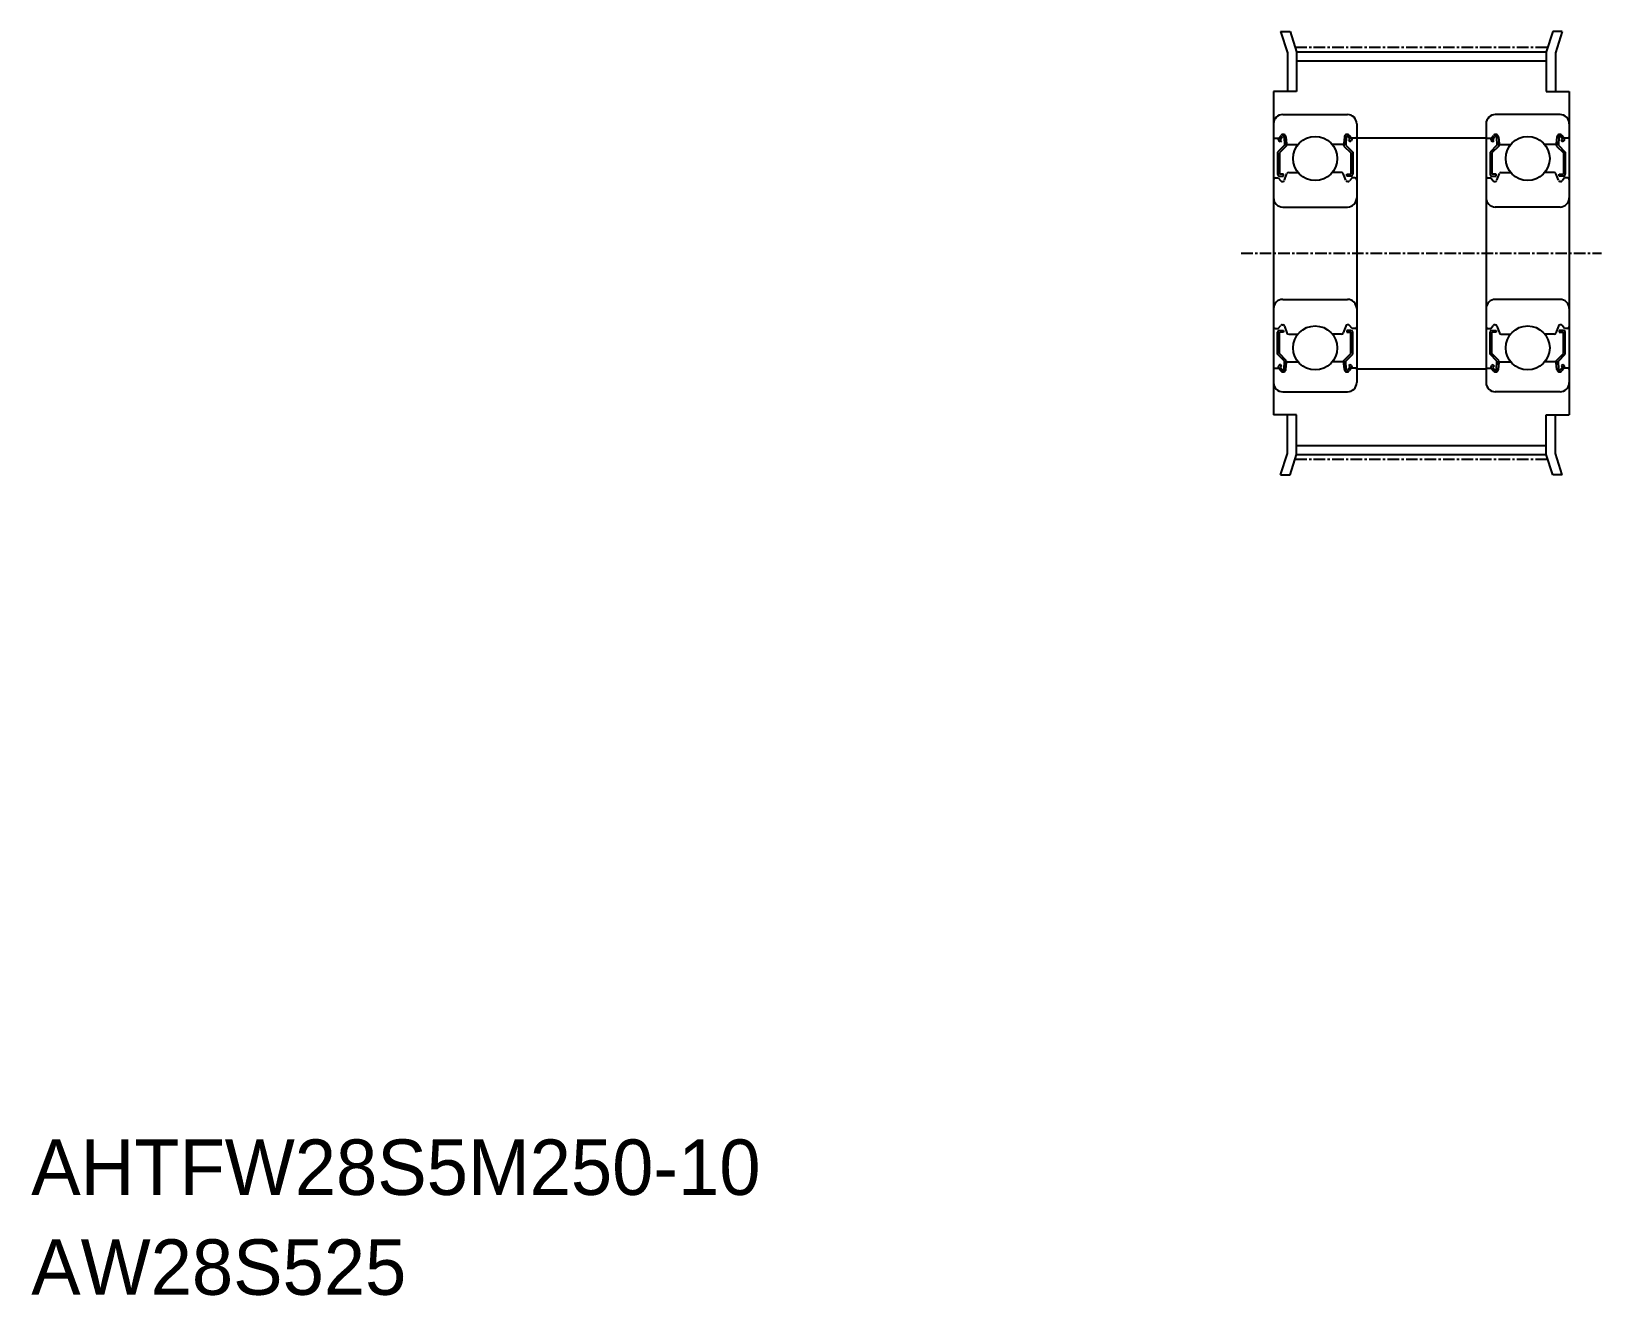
# Model space of a CAD drawing. Extents: x -286 to -116, y -61 to 76.
import ezdxf

# ---------------------------------------------------------------- set-up
doc = ezdxf.new("R2010")
doc.units = 0
doc.linetypes.add('CENTER', pattern=[2, 1.25, -0.25, 0.25, -0.25])
doc.layers.get('0').update_dxf_attribs({"linetype": 'CONTINUOUS'})
doc.layers.add('CENTER', color=1, linetype='CENTER')

msp = doc.modelspace()

# ---------------------------------------------------------------- linework, layer by layer
for p, q in [((-150.8, 75.91), (-150.05, 73.59)), ((-150.8, 75.91), (-149.77, 75.91)), ((-149.77, 75.91), (-149.05, 73.71)), ((-121.33, 75.91), (-122.05, 73.71)), ((-120.3, 75.91), (-121.33, 75.91)), ((-120.3, 75.91), (-121.05, 73.59)), ((-150.05, 73.59), (-150.05, 69.41)), ((-149.05, 73.71), (-149.05, 69.41)), ((-149.05, 73.71), (-122.05, 73.71)), ((-122.05, 73.71), (-122.05, 69.41)), ((-121.05, 73.59), (-121.05, 69.41)), ((-149.05, 72.72), (-122.05, 72.72)), ((-149.05, 69.41), (-151.55, 69.41)), ((-151.55, 69.41), (-151.55, 41.91)), ((-151.55, 69.41), (-151.55, 34.41)), ((-122.05, 69.41), (-119.55, 69.41)), ((-119.55, 69.41), (-119.55, 41.91)), ((-119.55, 69.41), (-119.55, 34.41)), ((-150.55, 66.91), (-143.55, 66.91)), ((-120.55, 66.91), (-127.55, 66.91)), ((-151.55, 65.91), (-151.55, 37.91)), ((-150.99, 64.36), (-150.74, 64.66)), ((-143.11, 64.36), (-143.36, 64.66)), ((-142.55, 65.91), (-142.55, 37.91)), ((-128.55, 65.91), (-128.55, 37.91)), ((-127.99, 64.36), (-127.74, 64.66)), ((-120.11, 64.36), (-120.36, 64.66)), ((-119.55, 65.91), (-119.55, 37.91)), ((-151.45, 64.36), (-150.99, 64.36)), ((-150.37, 63.6), (-151.12, 62.85)), ((-150.81, 63.95), (-150.97, 64.08)), ((-150.17, 63.51), (-150.92, 62.76)), ((-150.84, 64.23), (-150.59, 64.53)), ((-150.68, 64.11), (-150.84, 64.23)), ((-150.81, 63.95), (-150.68, 64.11)), ((-150.41, 64.47), (-150.37, 63.6)), ((-150.21, 64.49), (-150.15, 63.76)), ((-150.17, 63.98), (-150.17, 63.51)), ((-150.05, 63.66), (-148.9, 63.66)), ((-144.05, 63.66), (-145.2, 63.66)), ((-143.89, 64.49), (-143.95, 63.76)), ((-143.93, 63.98), (-143.93, 63.51)), ((-143.93, 63.51), (-143.18, 62.76)), ((-143.69, 64.47), (-143.73, 63.6)), ((-143.73, 63.6), (-142.98, 62.85)), ((-143.26, 64.23), (-143.51, 64.53)), ((-143.42, 64.11), (-143.26, 64.23)), ((-143.29, 63.95), (-143.42, 64.11)), ((-143.29, 63.95), (-143.14, 64.08)), ((-142.65, 64.36), (-143.11, 64.36)), ((-128.45, 64.36), (-127.99, 64.36)), ((-127.37, 63.6), (-128.12, 62.85)), ((-127.81, 63.95), (-127.97, 64.08)), ((-127.17, 63.51), (-127.92, 62.76)), ((-127.84, 64.23), (-127.59, 64.53)), ((-127.68, 64.11), (-127.84, 64.23)), ((-127.81, 63.95), (-127.68, 64.11)), ((-127.41, 64.47), (-127.37, 63.6)), ((-127.21, 64.49), (-127.15, 63.76)), ((-127.17, 63.98), (-127.17, 63.51)), ((-127.05, 63.66), (-125.9, 63.66)), ((-121.05, 63.66), (-122.2, 63.66)), ((-120.89, 64.49), (-120.95, 63.76)), ((-120.93, 63.98), (-120.93, 63.51)), ((-120.93, 63.51), (-120.18, 62.76)), ((-120.69, 64.47), (-120.73, 63.6)), ((-120.73, 63.6), (-119.98, 62.85)), ((-120.26, 64.23), (-120.51, 64.53)), ((-120.42, 64.11), (-120.26, 64.23)), ((-120.29, 63.95), (-120.42, 64.11)), ((-120.29, 63.95), (-120.14, 64.08)), ((-119.65, 64.36), (-120.11, 64.36)), ((-151.12, 62.85), (-151.12, 60.46)), ((-150.92, 62.76), (-150.92, 60.46)), ((-143.18, 62.76), (-143.18, 60.46)), ((-142.98, 62.85), (-142.98, 60.46)), ((-128.12, 62.85), (-128.12, 60.46)), ((-127.92, 62.76), (-127.92, 60.46)), ((-120.18, 62.76), (-120.18, 60.46)), ((-119.98, 62.85), (-119.98, 60.46)), ((-151.35, 60.06), (-151.05, 60.06)), ((-151.05, 60.06), (-150.77, 59.74)), ((-150.47, 60.46), (-150.92, 60.46)), ((-150.92, 60.26), (-150.47, 60.26)), ((-150.62, 59.66), (-150.56, 59.66)), ((-150.47, 60.26), (-150.47, 60.46)), ((-150.37, 59.8), (-150.1, 60.53)), ((-149.91, 60.66), (-148.9, 60.66)), ((-144.19, 60.66), (-145.2, 60.66)), ((-143.73, 59.8), (-144, 60.53)), ((-143.63, 60.46), (-143.18, 60.46)), ((-143.63, 60.26), (-143.63, 60.46)), ((-143.18, 60.26), (-143.63, 60.26)), ((-143.48, 59.66), (-143.54, 59.66)), ((-143.05, 60.06), (-143.33, 59.74)), ((-142.75, 60.06), (-143.05, 60.06)), ((-128.35, 60.06), (-128.05, 60.06)), ((-128.05, 60.06), (-127.77, 59.74)), ((-127.47, 60.46), (-127.92, 60.46)), ((-127.92, 60.26), (-127.47, 60.26)), ((-127.62, 59.66), (-127.56, 59.66)), ((-127.47, 60.26), (-127.47, 60.46)), ((-127.37, 59.8), (-127.1, 60.53)), ((-126.91, 60.66), (-125.9, 60.66)), ((-121.19, 60.66), (-122.2, 60.66)), ((-120.73, 59.8), (-121, 60.53)), ((-120.63, 60.46), (-120.18, 60.46)), ((-120.63, 60.26), (-120.63, 60.46)), ((-120.18, 60.26), (-120.63, 60.26)), ((-120.48, 59.66), (-120.54, 59.66)), ((-120.05, 60.06), (-120.33, 59.74)), ((-119.75, 60.06), (-120.05, 60.06)), ((-150.55, 56.91), (-143.55, 56.91)), ((-120.55, 56.91), (-127.55, 56.91)), ((-150.55, 46.91), (-143.55, 46.91)), ((-120.55, 46.91), (-127.55, 46.91)), ((-151.35, 43.76), (-151.05, 43.76)), ((-151.12, 40.98), (-151.12, 43.36)), ((-151.05, 43.76), (-150.77, 44.09)), ((-150.92, 43.56), (-150.47, 43.56)), ((-150.92, 41.06), (-150.92, 43.36)), ((-150.47, 43.36), (-150.92, 43.36)), ((-150.62, 44.16), (-150.56, 44.16)), ((-150.47, 43.56), (-150.47, 43.36)), ((-150.37, 44.03), (-150.1, 43.3)), ((-149.91, 43.16), (-148.9, 43.16)), ((-144.19, 43.16), (-145.2, 43.16)), ((-143.73, 44.03), (-144, 43.3)), ((-143.18, 43.56), (-143.63, 43.56)), ((-143.63, 43.56), (-143.63, 43.36)), ((-143.63, 43.36), (-143.18, 43.36)), ((-143.48, 44.16), (-143.54, 44.16)), ((-143.05, 43.76), (-143.33, 44.09)), ((-143.18, 41.06), (-143.18, 43.36)), ((-142.75, 43.76), (-143.05, 43.76)), ((-142.98, 40.98), (-142.98, 43.36)), ((-128.35, 43.76), (-128.05, 43.76)), ((-128.12, 40.98), (-128.12, 43.36)), ((-128.05, 43.76), (-127.77, 44.09)), ((-127.92, 43.56), (-127.47, 43.56)), ((-127.92, 41.06), (-127.92, 43.36)), ((-127.47, 43.36), (-127.92, 43.36)), ((-127.62, 44.16), (-127.56, 44.16)), ((-127.47, 43.56), (-127.47, 43.36)), ((-127.37, 44.03), (-127.1, 43.3)), ((-126.91, 43.16), (-125.9, 43.16)), ((-121.19, 43.16), (-122.2, 43.16)), ((-120.73, 44.03), (-121, 43.3)), ((-120.18, 43.56), (-120.63, 43.56)), ((-120.63, 43.56), (-120.63, 43.36)), ((-120.63, 43.36), (-120.18, 43.36)), ((-120.48, 44.16), (-120.54, 44.16)), ((-120.05, 43.76), (-120.33, 44.09)), ((-120.18, 41.06), (-120.18, 43.36)), ((-119.75, 43.76), (-120.05, 43.76)), ((-119.98, 40.98), (-119.98, 43.36)), ((-150.37, 40.23), (-151.12, 40.98)), ((-150.17, 40.31), (-150.92, 41.06)), ((-143.93, 40.31), (-143.18, 41.06)), ((-143.73, 40.23), (-142.98, 40.98)), ((-127.37, 40.23), (-128.12, 40.98)), ((-127.17, 40.31), (-127.92, 41.06)), ((-120.93, 40.31), (-120.18, 41.06)), ((-120.73, 40.23), (-119.98, 40.98)), ((-151.45, 39.46), (-150.99, 39.46)), ((-150.99, 39.46), (-150.74, 39.17)), ((-150.81, 39.87), (-150.97, 39.75)), ((-150.68, 39.72), (-150.84, 39.59)), ((-150.84, 39.59), (-150.59, 39.29)), ((-150.81, 39.87), (-150.68, 39.72)), ((-150.41, 39.35), (-150.37, 40.23)), ((-150.21, 39.33), (-150.15, 40.07)), ((-150.17, 39.84), (-150.17, 40.31)), ((-150.05, 40.16), (-148.9, 40.16)), ((-149.76, 40.16), (-149.76, 40.16)), ((-149.47, 40.16), (-149.47, 40.16)), ((-144.05, 40.16), (-145.2, 40.16)), ((-143.89, 39.33), (-143.95, 40.07)), ((-143.93, 39.84), (-143.93, 40.31)), ((-143.69, 39.35), (-143.73, 40.23)), ((-143.26, 39.59), (-143.51, 39.29)), ((-143.29, 39.87), (-143.42, 39.72)), ((-143.42, 39.72), (-143.26, 39.59)), ((-143.11, 39.46), (-143.36, 39.17)), ((-143.29, 39.87), (-143.14, 39.75)), ((-142.65, 39.46), (-143.11, 39.46)), ((-128.45, 39.46), (-127.99, 39.46)), ((-127.99, 39.46), (-127.74, 39.17)), ((-127.81, 39.87), (-127.97, 39.75)), ((-127.68, 39.72), (-127.84, 39.59)), ((-127.84, 39.59), (-127.59, 39.29)), ((-127.81, 39.87), (-127.68, 39.72)), ((-127.41, 39.35), (-127.37, 40.23)), ((-127.21, 39.33), (-127.15, 40.07)), ((-127.17, 39.84), (-127.17, 40.31)), ((-127.05, 40.16), (-125.9, 40.16)), ((-121.05, 40.16), (-122.2, 40.16)), ((-121.63, 40.16), (-121.63, 40.16)), ((-121.34, 40.16), (-121.34, 40.16)), ((-120.89, 39.33), (-120.95, 40.07)), ((-120.93, 39.84), (-120.93, 40.31)), ((-120.69, 39.35), (-120.73, 40.23)), ((-120.26, 39.59), (-120.51, 39.29)), ((-120.29, 39.87), (-120.42, 39.72)), ((-120.42, 39.72), (-120.26, 39.59)), ((-120.11, 39.46), (-120.36, 39.17)), ((-120.29, 39.87), (-120.14, 39.75)), ((-119.65, 39.46), (-120.11, 39.46)), ((-150.55, 36.91), (-143.55, 36.91)), ((-120.55, 36.91), (-127.55, 36.91)), ((-149.05, 34.41), (-151.55, 34.41)), ((-150.05, 30.24), (-150.05, 34.41)), ((-149.05, 30.11), (-149.05, 34.41)), ((-122.05, 34.41), (-119.55, 34.41)), ((-122.05, 30.11), (-122.05, 34.41)), ((-121.05, 30.24), (-121.05, 34.41)), ((-149.05, 31.11), (-122.05, 31.11)), ((-150.8, 27.91), (-150.05, 30.24)), ((-149.77, 27.91), (-149.05, 30.11)), ((-149.05, 30.11), (-122.05, 30.11)), ((-121.33, 27.91), (-122.05, 30.11)), ((-120.3, 27.91), (-121.05, 30.24)), ((-150.8, 27.91), (-149.77, 27.91)), ((-120.3, 27.91), (-121.33, 27.91))]:
    msp.add_line(p, q)
at = {"color": 7, "linetype": 'CONTINUOUS'}
for p, q in [((-142.55, 64.41), (-128.55, 64.41)), ((-142.55, 39.41), (-128.55, 39.41))]:
    msp.add_line(p, q, dxfattribs=at)
for centre in [(-147.05, 62.16), (-124.05, 62.16), (-147.05, 41.66), (-124.05, 41.66)]:
    msp.add_circle(centre, 2.38)
for centre, radius, start, end in [((-150.55, 65.91), 1, 90, 180), ((-143.55, 65.91), 1, 0, 90), ((-127.55, 65.91), 1, 90, 180), ((-120.55, 65.91), 1, 0, 90), ((-150.51, 64.47), 0.3, 4.9968, 140.0029), ((-143.59, 64.47), 0.3, 39.9971, 175.0032), ((-127.51, 64.47), 0.3, 4.9968, 140.0029), ((-120.59, 64.47), 0.3, 39.9971, 175.0032), ((-151.45, 64.46), 0.1, 180, 270), ((-150.84, 64.24), 0.2, 140.0029, 230.087), ((-150.51, 64.47), 0.1, 2.8198, 140.0022), ((-150.05, 63.76), 0.1, 184.9968, 269.9995), ((-144.05, 63.76), 0.1, 270.0005, 355.0032), ((-143.59, 64.47), 0.1, 39.9978, 177.1802), ((-143.26, 64.24), 0.2, 309.913, 39.9971), ((-142.65, 64.46), 0.1, 270, 0), ((-128.45, 64.46), 0.1, 180, 270), ((-127.84, 64.24), 0.2, 140.0029, 230.087), ((-127.51, 64.47), 0.1, 2.8198, 140.0022), ((-127.05, 63.76), 0.1, 184.9968, 269.9995), ((-121.05, 63.76), 0.1, 270.0005, 355.0032), ((-120.59, 64.47), 0.1, 39.9978, 177.1802), ((-120.26, 64.24), 0.2, 309.913, 39.9971), ((-119.65, 64.46), 0.1, 270, 0), ((-151.35, 59.86), 0.2, 90, 180), ((-150.92, 60.46), 0.2, 180, 270), ((-150.62, 59.86), 0.2, 219.995, 270), ((-150.56, 59.86), 0.2, 270, 339.9914), ((-149.91, 60.46), 0.2, 90, 159.9914), ((-144.19, 60.46), 0.2, 20.0086, 90), ((-143.54, 59.86), 0.2, 200.0086, 270), ((-143.48, 59.86), 0.2, 270, 320.005), ((-143.18, 60.46), 0.2, 270, 0), ((-142.75, 59.86), 0.2, 0, 90), ((-128.35, 59.86), 0.2, 90, 180), ((-127.92, 60.46), 0.2, 180, 270), ((-127.62, 59.86), 0.2, 219.995, 270), ((-127.56, 59.86), 0.2, 270, 339.9914), ((-126.91, 60.46), 0.2, 90, 159.9914), ((-121.19, 60.46), 0.2, 20.0086, 90), ((-120.54, 59.86), 0.2, 200.0086, 270), ((-120.48, 59.86), 0.2, 270, 320.005), ((-120.18, 60.46), 0.2, 270, 0), ((-119.75, 59.86), 0.2, 0, 90), ((-150.55, 57.91), 1, 180, 270), ((-143.55, 57.91), 1, 270, 0), ((-127.55, 57.91), 1, 180, 270), ((-120.55, 57.91), 1, 270, 0), ((-150.55, 45.91), 1, 90, 180), ((-143.55, 45.91), 1, 0, 90), ((-127.55, 45.91), 1, 90, 180), ((-120.55, 45.91), 1, 0, 90), ((-151.35, 43.96), 0.2, 180, 270), ((-150.92, 43.36), 0.2, 90, 180), ((-150.62, 43.96), 0.2, 90, 140.005), ((-150.56, 43.96), 0.2, 20.0086, 90), ((-149.91, 43.36), 0.2, 200.0086, 270), ((-144.19, 43.36), 0.2, 270, 339.9914), ((-143.54, 43.96), 0.2, 90, 159.9914), ((-143.48, 43.96), 0.2, 39.995, 90), ((-143.18, 43.36), 0.2, 0, 90), ((-142.75, 43.96), 0.2, 270, 0), ((-128.35, 43.96), 0.2, 180, 270), ((-127.92, 43.36), 0.2, 90, 180), ((-127.62, 43.96), 0.2, 90, 140.005), ((-127.56, 43.96), 0.2, 20.0086, 90), ((-126.91, 43.36), 0.2, 200.0086, 270), ((-121.19, 43.36), 0.2, 270, 339.9914), ((-120.54, 43.96), 0.2, 90, 159.9914), ((-120.48, 43.96), 0.2, 39.995, 90), ((-120.18, 43.36), 0.2, 0, 90), ((-119.75, 43.96), 0.2, 270, 0), ((-151.45, 39.36), 0.1, 90, 180), ((-150.84, 39.59), 0.2, 129.913, 219.9971), ((-150.51, 39.36), 0.3, 219.9971, 355.0032), ((-150.51, 39.36), 0.1, 219.9978, 357.1802), ((-150.05, 40.06), 0.1, 90.0005, 175.0032), ((-144.05, 40.06), 0.1, 4.9968, 89.9995), ((-143.59, 39.36), 0.3, 184.9968, 320.0029), ((-143.59, 39.36), 0.1, 182.8198, 320.0022), ((-143.26, 39.59), 0.2, 320.0029, 50.087), ((-142.65, 39.36), 0.1, 0, 90), ((-128.45, 39.36), 0.1, 90, 180), ((-127.84, 39.59), 0.2, 129.913, 219.9971), ((-127.51, 39.36), 0.3, 219.9971, 355.0032), ((-127.51, 39.36), 0.1, 219.9978, 357.1802), ((-127.05, 40.06), 0.1, 90.0005, 175.0032), ((-121.05, 40.06), 0.1, 4.9968, 89.9995), ((-120.59, 39.36), 0.3, 184.9968, 320.0029), ((-120.59, 39.36), 0.1, 182.8198, 320.0022), ((-120.26, 39.59), 0.2, 320.0029, 50.087), ((-119.65, 39.36), 0.1, 0, 90), ((-150.55, 37.91), 1, 180, 270), ((-143.55, 37.91), 1, 270, 0), ((-127.55, 37.91), 1, 180, 270), ((-120.55, 37.91), 1, 270, 0)]:
    msp.add_arc(centre, radius, start, end)
at = {"layer": 'CENTER', "color": 1, "linetype": 'CENTER'}
for p, q in [((-149.21, 74.19), (-121.89, 74.19)), ((-155.05, 51.91), (-116.05, 51.91)), ((-149.21, 29.63), (-121.89, 29.63))]:
    msp.add_line(p, q, dxfattribs=at)

# ---------------------------------------------------------------- texts
at = {"color": 7, "linetype": 'CONTINUOUS'}
for s, p in [('AHTFW28S5M250-10', (-285.99, -50)), ('AW28S525', (-285.99, -60.81))]:
    msp.add_text(s, height=6, dxfattribs=at).set_placement(p)

doc.saveas('drawing.dxf')
